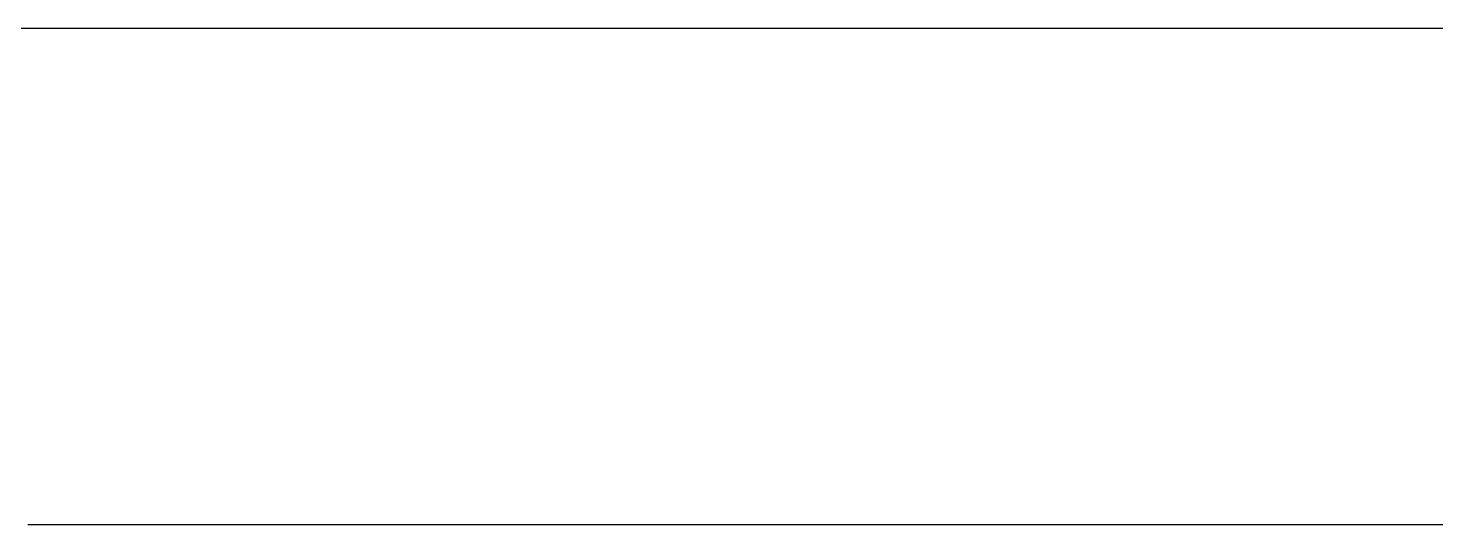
# Model space of a CAD drawing. Extents: x 1 to 47.7, y 0.2 to 35.
# Drawn here: x 16.419 to 18.44, y 7.6 to 8.314 of the extents above; entities that cross this region are included whole.
import ezdxf

# ---------------------------------------------------------------- set-up
doc = ezdxf.new("R2010")
doc.units = 0
doc.header["$MEASUREMENT"] = 0
doc.layers.add('3_1__HORIZONTAL_RACK_MOUNT', color=7, linetype='CONTINUOUS')
doc.layers.add('3_2__HORIZONTAL_PANEL_MOUN', color=7, linetype='CONTINUOUS')

msp = doc.modelspace()

# ---------------------------------------------------------------- linework, layer by layer
at = {"layer": '3_1__HORIZONTAL_RACK_MOUNT'}
msp.add_lwpolyline([(16.3895, 8.3136), (16.4787, 8.3136), (16.5673, 8.3136), (16.6554, 8.3136), (16.7429, 8.3136), (16.8298, 8.3136), (16.9161, 8.3136), (17.0018, 8.3136), (17.0869, 8.3136), (17.1713, 8.3136), (17.2551, 8.3136), (17.3381, 8.3136), (17.4205, 8.3136), (17.5023, 8.3136), (17.5833, 8.3136), (17.6635, 8.3136), (17.7431, 8.3136), (17.8219, 8.3136), (17.9, 8.3136), (17.9773, 8.3136), (18.0538, 8.3136), (18.1295, 8.3136), (18.2044, 8.3136), (18.2785, 8.3136), (18.3517, 8.3136), (18.4242, 8.3136), (18.4957, 8.3136)], dxfattribs=at)
at = {"layer": '3_2__HORIZONTAL_PANEL_MOUN'}
msp.add_lwpolyline([(18.4534, 7.6), (18.3638, 7.6), (18.2734, 7.6), (18.1822, 7.6), (18.0902, 7.6), (17.9974, 7.6), (17.9039, 7.6), (17.8096, 7.6), (17.7146, 7.6), (17.6188, 7.6), (17.5223, 7.6), (17.4252, 7.6), (17.3273, 7.6), (17.2288, 7.6), (17.1296, 7.6), (17.0298, 7.6), (16.9293, 7.6), (16.8283, 7.6), (16.7266, 7.6), (16.6244, 7.6), (16.5215, 7.6), (16.4182, 7.6)], dxfattribs=at)

doc.saveas('drawing.dxf')
